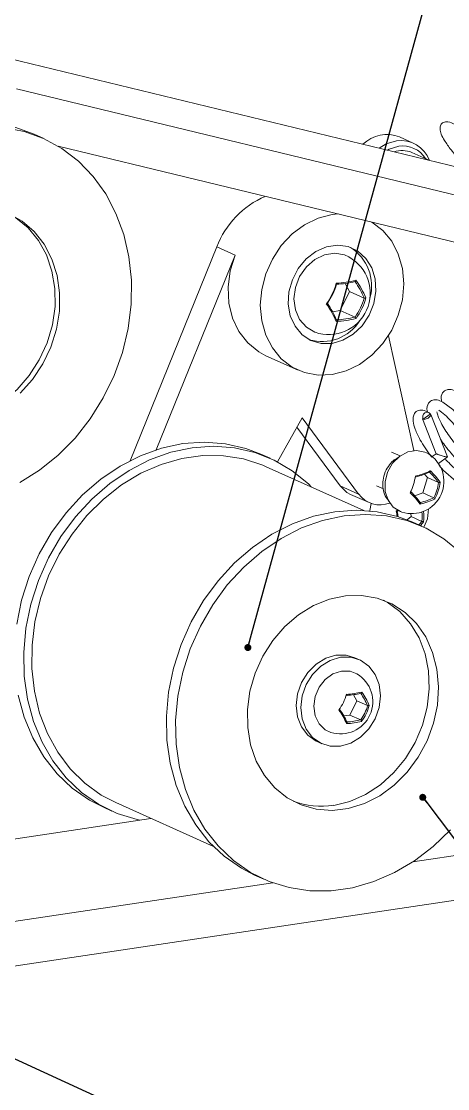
# Model space of a CAD drawing. Header units: millimetres. Extents: x 0 to 841, y 0 to 594.
# Drawn here: x 437.9 to 484.2, y 207.2 to 323.1 of the extents above; entities that cross this region are included whole.
import ezdxf

# ---------------------------------------------------------------- set-up
doc = ezdxf.new("R2010")
doc.units = ezdxf.units.MM
doc.layers.add('10', color=7, linetype='Continuous')
doc.dimstyles.new('SLDDIMSTYLE0', dxfattribs={"dimtxt": 0.18, "dimasz": 0.762, "dimexe": 0, "dimexo": 0.0625, "dimgap": 0, "dimtad": 0, "dimtih": 1, "dimtoh": 1, "dimdec": 0, "dimrnd": 1e-09, "dimzin": 0, "dimdsep": 46, "dimtxsty": 'Standard', "dimblk1": 'DOT', "dimblk2": 'DOT', "dimsah": 1, "dimcen": 0.09, "dimadec": 0, "dimazin": 0, "dimtfac": 0.762, "dimtdec": 0, "dimtofl": 0, "dimtmove": 0, "dimatfit": 3, "dimldrblk": 'DOT', "dimfxl": 0, "dimfrac": 2, "dimtolj": 1, "dimtzin": 0, "dimarcsym": 0})

# ---------------------------------------------------------------- blocks, each defined once
blk = doc.blocks.new('_DOT')
at = {"color": 0, "linetype": 'ByBlock', "lineweight": -2}
blk.add_line((-0.5, 0), (-1, 0), dxfattribs=at)
at = {"color": 0, "linetype": 'ByBlock', "const_width": 0.5}
blk.add_lwpolyline([(-0.25, 0, 1), (0.25, 0, 1)], format="xyb", close=True, dxfattribs=at)

msp = doc.modelspace()

# ---------------------------------------------------------------- linework, layer by layer
at = {"color": 7, "linetype": 'Continuous', "lineweight": 15}
for p, q in [((545.77, 292.66), (422.36, 322.52)), ((560.77, 285.94), (437.36, 315.79)), ((440.29, 310.43), (439.29, 310.87)), ((554.9, 282.24), (441.9, 309.58)), ((480.48, 309.92), (478.98, 310.59)), ((482.27, 308.03), (480.32, 308.9)), ((459.13, 298.64), (449.71, 275.41)), ((461.13, 297.75), (459.13, 298.64)), ((461.13, 297.75), (452.55, 276.59)), ((473.55, 293.8), (473.07, 294.66)), ((472.55, 291.72), (473.55, 293.8)), ((473.55, 293.8), (475.15, 293.08)), ((471.71, 291.59), (472.55, 291.72)), ((472.55, 291.72), (474.15, 291)), ((480.54, 276.51), (477.77, 288.99)), ((464.47, 286.81), (467.97, 285.24)), ((465.73, 275.28), (468.41, 280.07)), ((468.41, 280.07), (474.52, 271.79)), ((481.47, 279.98), (481.55, 279.93)), ((481.47, 279.97), (482.98, 276.16)), ((482.3, 280.48), (481.55, 279.93)), ((484.18, 275.82), (482.37, 280.42)), ((467.84, 279.04), (472.52, 272.69)), ((464.92, 275.67), (463.92, 276.12)), ((479.04, 275.92), (478.12, 276.33)), ((482.97, 276.17), (482.54, 275.85)), ((483.21, 275.11), (484.18, 275.82)), ((475.12, 270), (464.51, 274.76)), ((482.03, 273.57), (481.71, 273.93)), ((474.52, 271.79), (472.52, 272.69)), ((476.48, 272.68), (477.23, 272.35)), ((481.52, 271.92), (482.03, 273.57)), ((482.03, 273.57), (483.21, 273.03)), ((473.67, 271.75), (475.67, 270.86)), ((480.63, 271.61), (481.52, 271.92)), ((481.52, 271.92), (482.71, 271.38)), ((478.63, 269.94), (478.77, 270.03)), ((478.86, 269.99), (478.73, 269.9)), ((479.82, 268.98), (480.23, 269.36)), ((480.23, 269.36), (480.22, 269.66)), ((480.23, 269.36), (481.42, 268.82)), ((481.42, 268.28), (480.42, 268.72)), ((474.63, 253.79), (474.13, 254.01)), ((473.58, 247.78), (474.33, 249.34)), ((474.33, 249.34), (473.97, 249.99)), ((474.33, 249.34), (475.52, 248.81)), ((472.94, 247.68), (473.58, 247.78)), ((473.58, 247.78), (474.77, 247.25)), ((470.04, 244.89), (470.54, 244.66)), ((480.44, 231.83), (547.49, 241.85)), ((389.06, 213.34), (553.6, 237.93)), ((446.74, 237.8), (447.74, 237.35)), ((448.15, 238.26), (458.76, 233.5)), ((406.65, 229.77), (451.98, 236.54)), ((463.24, 230.4), (464.24, 229.95)), ((398.17, 219.54), (465.22, 229.55))]:
    msp.add_line(p, q, dxfattribs=at)
at = {"color": 7, "linetype": 'Continuous', "lineweight": 15, "flags": 128}
for points in [[(439.29, 310.87), (437.2, 311.63), (434.98, 312.07), (432.68, 312.17), (430.35, 311.94), (428.03, 311.38), (425.75, 310.49), (423.56, 309.3), (421.48, 307.82), (419.55, 306.07), (417.8, 304.09), (416.27, 301.9), (414.97, 299.55), (413.93, 297.07), (413.17, 294.5), (412.69, 291.88), (412.51, 289.26)], [(437.75, 273.04), (439.89, 274.38), (441.9, 276), (443.74, 277.87), (445.39, 279.96), (446.8, 282.23), (447.97, 284.65), (448.88, 287.18), (449.5, 289.78), (449.83, 292.4), (449.86, 295.01), (449.59, 297.55), (449.03, 299.99), (448.18, 302.28), (447.07, 304.4), (445.7, 306.3), (444.1, 307.95), (442.3, 309.33), (440.32, 310.41), (438.2, 311.18), (435.98, 311.62)], [(476.78, 309.35), (477.54, 309.82), (478.64, 310.16)], [(478.89, 309.57), (477.87, 309.24), (477.67, 309.14)], [(426.58, 280.41), (427.4, 280.13), (429.09, 279.82), (430.84, 279.85), (432.6, 280.21), (434.32, 280.9), (435.95, 281.89), (437.44, 283.16), (438.76, 284.67), (439.85, 286.37), (440.7, 288.22), (441.27, 290.17), (441.56, 292.15), (441.54, 294.11), (441.23, 296), (440.63, 297.76), (439.76, 299.34), (438.64, 300.69), (437.31, 301.78), (436.35, 302.32)], [(437.76, 282.76), (439.1, 284.24), (440.23, 285.92), (441.11, 287.76), (441.72, 289.69), (442.04, 291.67), (442.06, 293.64), (441.79, 295.54), (441.22, 297.32), (440.38, 298.92), (439.29, 300.31), (437.99, 301.43), (436.5, 302.26)], [(472.32, 302.22), (471.65, 302.15), (470.13, 301.76), (468.67, 301.04), (467.32, 300.04), (466.14, 298.78), (465.17, 297.32), (464.45, 295.71), (464.01, 294.01), (463.86, 292.29), (464.01, 290.62), (464.45, 289.05), (465.17, 287.66), (466.14, 286.49), (467.32, 285.58), (468.67, 284.98), (470.13, 284.7), (471.65, 284.76), (471.65, 284.76)], [(471.65, 284.76), (473.17, 285.16), (474.63, 285.87), (475.98, 286.87), (477.16, 288.13), (478.13, 289.59), (478.85, 291.21), (479.3, 292.9), (479.45, 294.62), (479.3, 296.29), (478.85, 297.86), (478.13, 299.25), (477.16, 300.43), (475.98, 301.33), (475.98, 301.33)], [(471.65, 288.14), (472.84, 288.49), (473.95, 289.14), (474.91, 290.07), (475.67, 291.21), (476.18, 292.49), (476.41, 293.83), (476.33, 295.15), (475.96, 296.36), (475.32, 297.39), (474.45, 298.17), (473.41, 298.66), (472.25, 298.82), (471.05, 298.64), (469.9, 298.13), (468.85, 297.34), (467.98, 296.29), (467.34, 295.07), (466.97, 293.75), (466.9, 292.41), (467.12, 291.14), (467.63, 290.01), (468.39, 289.1), (469.36, 288.46), (470.47, 288.13), (471.65, 288.14)], [(461.13, 297.75), (460.59, 296.02), (460.37, 294.26), (460.45, 292.53), (460.85, 290.9), (461.54, 289.43), (462.5, 288.2), (463.69, 287.23), (464.47, 286.81)], [(473.48, 297.55), (473.02, 297.76), (471.96, 297.95), (470.85, 297.78), (469.79, 297.27), (468.86, 296.47), (468.13, 295.42), (467.67, 294.23), (467.51, 292.98), (467.67, 291.78), (468.13, 290.73), (468.86, 289.9), (469.79, 289.37), (469.82, 289.37)], [(483.29, 274.89), (483.76, 274.34), (485.09, 273.17), (486.3, 272.45), (487.36, 272.21), (488.18, 272.53), (488.61, 273.4), (488.58, 274.48), (488.21, 275.76), (487.39, 277.5), (486.7, 278.61), (485.8, 279.82), (484.76, 280.96), (483.69, 281.78), (483.69, 281.78)], [(481.55, 279.93), (481.5, 280.11), (481.52, 280.3), (481.6, 280.47), (481.73, 280.61), (481.9, 280.69), (482.07, 280.69), (482.21, 280.62), (482.32, 280.49), (482.33, 280.46)], [(482.3, 280.48), (482.37, 280.41), (482.35, 280.29), (482.25, 280.16), (482.09, 280.04), (481.89, 279.94), (481.7, 279.9), (481.55, 279.91), (481.47, 279.98)], [(463.92, 276.12), (462.28, 276.74), (460.07, 277.25), (457.79, 277.42), (455.46, 277.26), (453.13, 276.77), (450.84, 275.95), (448.63, 274.81), (446.52, 273.39), (444.56, 271.69), (442.77, 269.75), (441.19, 267.61), (439.85, 265.28), (438.75, 262.83), (437.93, 260.27), (437.4, 257.66)], [(469.4, 272.57), (469.08, 272.89), (467.31, 274.32), (465.37, 275.46), (463.28, 276.3), (461.07, 276.8), (458.79, 276.98), (456.46, 276.81), (454.13, 276.32), (451.84, 275.5), (449.63, 274.36), (447.52, 272.94), (445.56, 271.24), (443.77, 269.31), (442.19, 267.16), (440.85, 264.84), (439.75, 262.38), (438.93, 259.82), (438.4, 257.21), (438.16, 254.59), (438.22, 252), (438.57, 249.49), (439.22, 247.08), (440.15, 244.84), (441.34, 242.79), (442.78, 240.96), (444.44, 239.38), (446.3, 238.09), (448.32, 237.1), (450.48, 236.43), (450.79, 236.36)], [(464.51, 274.76), (464.12, 274.93), (462.04, 275.6), (459.85, 275.95), (457.61, 275.97), (455.35, 275.65), (453.1, 275.01), (450.9, 274.05), (448.8, 272.78), (446.83, 271.24), (445.02, 269.45), (443.41, 267.44), (442.01, 265.24), (440.86, 262.89), (439.98, 260.43), (439.37, 257.91), (439.06, 255.36), (439.04, 252.83), (439.32, 250.36), (439.88, 248), (440.73, 245.78), (441.85, 243.75), (443.21, 241.94), (444.8, 240.37), (446.59, 239.08), (448.15, 238.26)], [(482.08, 276.18), (481.73, 276.35), (480.82, 276.52), (479.87, 276.36), (478.98, 275.88), (478.23, 275.13), (477.68, 274.18), (477.41, 273.13), (477.43, 272.07), (477.74, 271.12), (478.31, 270.37), (479.09, 269.88), (479.23, 269.83)], [(472.52, 272.69), (473.26, 271.97), (473.67, 271.75)], [(475.92, 270.76), (475.75, 269.99), (475.75, 269.96)], [(481.63, 268.18), (482.02, 269.11), (482.13, 270.18)], [(480.42, 268.72), (478.78, 269.35), (476.57, 269.85), (474.29, 270.03), (471.96, 269.87), (469.63, 269.37), (467.34, 268.55), (465.13, 267.42), (463.02, 265.99), (461.06, 264.3), (459.27, 262.36), (457.69, 260.21), (456.35, 257.89), (455.25, 255.43), (454.43, 252.87), (453.9, 250.26), (453.66, 247.64), (453.72, 245.05), (454.07, 242.54), (454.72, 240.14), (455.65, 237.89), (456.84, 235.84), (458.28, 234.01), (459.94, 232.43), (461.8, 231.14), (463.24, 230.4)], [(485.58, 265.49), (483.81, 266.92), (481.87, 268.07), (479.78, 268.9), (477.57, 269.41), (475.29, 269.58), (472.96, 269.42), (470.63, 268.92), (468.34, 268.1), (466.13, 266.97), (464.02, 265.54), (462.06, 263.85), (460.27, 261.91), (458.69, 259.76), (457.35, 257.44), (456.25, 254.98), (455.43, 252.42), (454.9, 249.82), (454.66, 247.19), (454.72, 244.6), (455.07, 242.09), (455.72, 239.69), (456.65, 237.44), (457.84, 235.39), (459.28, 233.56), (460.94, 231.99), (462.8, 230.69), (464.82, 229.71), (466.98, 229.03), (469.23, 228.69), (471.54, 228.69), (473.87, 229.02)], [(473.42, 237.63), (475.17, 238.17), (476.85, 239.02), (478.41, 240.17), (479.81, 241.57), (481.01, 243.19), (481.98, 244.97), (482.68, 246.88), (483.1, 248.86), (483.22, 250.83), (483.05, 252.76), (482.58, 254.59), (481.83, 256.26), (480.82, 257.72), (479.58, 258.93), (478.15, 259.87), (476.57, 260.49), (474.87, 260.78), (473.12, 260.74), (471.36, 260.37), (469.64, 259.67), (468.02, 258.67), (466.53, 257.39), (465.23, 255.88), (464.14, 254.17), (463.3, 252.31), (462.74, 250.36), (462.46, 248.38), (462.49, 246.42), (462.81, 244.53), (463.42, 242.78), (464.31, 241.21), (465.43, 239.87), (466.77, 238.79), (468.29, 238.01), (469.93, 237.55), (471.66, 237.42), (473.42, 237.63)], [(471.83, 237.97), (473.59, 238.4), (475.29, 239.15), (476.9, 240.2), (478.36, 241.52), (479.63, 243.07), (480.68, 244.81), (481.47, 246.68), (481.99, 248.64), (482.21, 250.62), (482.14, 252.57), (481.77, 254.44), (481.11, 256.17), (480.19, 257.7), (479.02, 259.01), (477.65, 260.04), (477.23, 260.27)], [(474.13, 254.01), (473.2, 254.28), (472.08, 254.28), (470.96, 253.95), (469.92, 253.31), (469.02, 252.41), (468.33, 251.3), (467.9, 250.08), (467.75, 248.8), (467.9, 247.58), (468.33, 246.48), (469.02, 245.58), (469.92, 244.94), (470.04, 244.89)], [(472.58, 244.4), (473.7, 244.73), (474.75, 245.37), (475.64, 246.27), (476.33, 247.37), (476.76, 248.6), (476.91, 249.87), (476.76, 251.1), (476.33, 252.2), (475.64, 253.1), (474.75, 253.73), (473.7, 254.06), (472.58, 254.06), (471.46, 253.72), (470.42, 253.09), (469.52, 252.18), (468.83, 251.08), (468.4, 249.85), (468.25, 248.58), (468.4, 247.35), (468.83, 246.25), (469.52, 245.35), (470.42, 244.72), (471.46, 244.39), (472.58, 244.4)], [(474.36, 252.24), (473.62, 252.53), (472.69, 252.55), (471.75, 252.25), (470.91, 251.64), (470.24, 250.8), (469.81, 249.79), (469.66, 248.73), (469.81, 247.71), (470.24, 246.83), (470.91, 246.18), (471.51, 245.89)], [(437.57, 249.93), (438.22, 247.53), (439.15, 245.29), (440.34, 243.23), (441.78, 241.4), (443.44, 239.83), (445.3, 238.54), (446.74, 237.8)], [(473.87, 229.02), (476.18, 229.68), (478.44, 230.66), (480.6, 231.94), (482.64, 233.5), (484.52, 235.32)]]:
    msp.add_lwpolyline(points, dxfattribs=at)
at = {"color": 7, "linetype": 'Continuous', "lineweight": 15}
for centre, radius, start, end in [((477.63, 307.02), 3.82, 69.207, 133.6199), ((479.12, 306.86), 3.33, 20.708, 98.158), ((479.35, 306.71), 2.89, 31.7727, 99.017), ((479.27, 306.47), 2.64, 66.594, 109.4708), ((468.3, 295.1), 9.83, 113.3642, 158.9187), ((470.98, 294.39), 4.97, 344.4727, 57.545), ((471.3, 293.61), 4.5, 250.7233, 60.9845), ((465.3, 296.58), 7.07, 324.2354, 344.4387), ((465.49, 296.49), 6.93, 324.7407, 343.9333), ((471.72, 304.61), 9.93, 272.222, 284.7756), ((471.71, 304.3), 9.74, 272.5409, 284.4567), ((466.83, 289.59), 9.02, 22.79, 35.7978), ((466.82, 289.58), 9.2, 22.4425, 36.1452), ((463.6, 287.02), 9.2, 22.4423, 36.1454), ((463.83, 287.21), 9.02, 22.7898, 35.798), ((468.49, 295), 6.93, 324.7408, 343.9332), ((468.52, 294.99), 7.07, 324.2356, 344.4385), ((470.55, 293.22), 4.87, 253.3326, 328.0652), ((471.72, 300.46), 9.93, 272.222, 284.7756), ((471.71, 300.44), 9.74, 272.5409, 284.4567), ((480.3, 273.16), 3.5, 252.2042, 59.5036), ((475.22, 274.45), 5.53, 332.9737, 352.7151), ((479.39, 280.12), 6.51, 281.6626, 296.8312), ((479.43, 279.85), 6.34, 282.1652, 296.3282), ((475.77, 267.66), 9.18, 35.8014, 45.1126), ((475.73, 267.61), 9.41, 35.4695, 45.4438), ((477.88, 273.78), 5.39, 333.6203, 352.0687), ((477.91, 273.77), 5.53, 332.9729, 352.7159), ((476.87, 273.54), 2.93, 216.5365, 291.1851), ((473.55, 265.23), 9.41, 35.4668, 45.4458), ((473.78, 265.5), 9.18, 35.8009, 45.1131), ((479.89, 277.07), 6.34, 282.1642, 296.3292), ((479.9, 277.07), 6.51, 281.6655, 296.8292), ((472.26, 268.58), 6.51, 6.9234, 12.0547), ((472.57, 268.64), 6.29, 6.3054, 11.5191), ((476.31, 269.32), 5.13, 354.477, 5.8948), ((476.36, 269.32), 5.26, 353.8324, 6.3837), ((477.77, 271.75), 4.68, 314.815, 321.2379), ((477.87, 271.66), 4.72, 315.5393, 321.957), ((472.58, 249.23), 3.5, 252.2042, 59.5036), ((467.91, 251.54), 5.52, 324.4261, 344.2478), ((472.91, 257.79), 7.77, 272.3429, 284.6547), ((472.9, 257.48), 7.57, 272.7519, 284.2457), ((469.06, 246.06), 7.01, 23.0197, 35.5675), ((469.06, 246.05), 7.19, 22.575, 36.0129), ((466.59, 244.09), 7.19, 22.575, 36.0129), ((466.81, 244.28), 7.01, 23.02, 35.5675), ((470.36, 250.33), 5.38, 325.0761, 343.5983), ((470.38, 250.31), 5.52, 324.4261, 344.2478), ((472.91, 254.61), 7.77, 272.3429, 284.6547), ((472.9, 254.59), 7.57, 272.7519, 284.2457), ((470.47, 246.67), 8.8, 249.8268, 278.9304)]:
    msp.add_arc(centre, radius, start, end, dxfattribs=at)
for points, knots in [([(490.09, 306.13), (490.01, 306.3), (489.7, 306.96), (488.75, 308.31), (487.4, 309.92), (486.08, 311.18), (485.08, 311.92), (484.34, 312.28), (483.7, 312.19), (483.44, 311.92), (483.31, 311.26), (483.72, 310.37), (484.6, 309.13), (485.43, 308.14), (486.02, 307.57), (486.16, 307.44)], [0, 0, 0, 0, 0.036686, 0.141611, 0.24864, 0.353239, 0.441965, 0.52266, 0.573082, 0.624042, 0.672198, 0.792539, 0.874519, 0.971237, 1, 1, 1, 1]), ([(472.16, 294.57), (472.16, 294.57), (472.17, 294.57), (472.17, 294.58), (472.16, 294.6), (472.15, 294.63), (472.13, 294.65), (472.11, 294.67), (472.11, 294.68), (472.11, 294.69)], [0, 0, 0, 0, 0.149097, 0.292198, 0.439981, 0.605733, 0.798952, 0.989279, 1, 1, 1, 1]), ([(474.25, 295.01), (474.25, 295.01), (474.25, 294.99), (474.25, 294.97), (474.23, 294.94), (474.22, 294.91), (474.2, 294.89), (474.18, 294.87), (474.16, 294.86), (474.15, 294.87), (474.15, 294.87)], [0, 0, 0, 0, 0.009333, 0.175022, 0.343228, 0.487522, 0.616174, 0.74075, 0.870546, 1, 1, 1, 1]), ([(471.15, 292.49), (471.15, 292.48), (471.16, 292.48), (471.16, 292.47), (471.15, 292.47), (471.13, 292.46), (471.11, 292.45), (471.07, 292.45), (471.05, 292.45), (471.03, 292.45), (471.03, 292.45)], [0, 0, 0, 0, 0.129461, 0.259272, 0.383828, 0.512512, 0.656802, 0.825002, 0.990675, 1, 1, 1, 1]), ([(475.33, 293.09), (475.33, 293.09), (475.32, 293.09), (475.31, 293.08), (475.28, 293.08), (475.25, 293.07), (475.22, 293.07), (475.19, 293.07), (475.16, 293.08), (475.15, 293.08), (475.15, 293.08)], [0, 0, 0, 0, 0.009325, 0.174998, 0.343198, 0.487488, 0.616172, 0.740728, 0.870539, 1, 1, 1, 1]), ([(472.15, 290.7), (472.15, 290.7), (472.16, 290.7), (472.17, 290.68), (472.17, 290.65), (472.16, 290.63), (472.15, 290.59), (472.13, 290.56), (472.11, 290.55), (472.11, 290.54), (472.11, 290.54)], [0, 0, 0, 0, 0.1294539, 0.25925, 0.3838258, 0.5124779, 0.6567721, 0.8249783, 0.990667, 1, 1, 1, 1]), ([(474.25, 290.86), (474.25, 290.86), (474.25, 290.86), (474.25, 290.88), (474.23, 290.91), (474.22, 290.93), (474.2, 290.96), (474.18, 290.98), (474.16, 290.99), (474.15, 291), (474.15, 291)], [0, 0, 0, 0, 0.009333, 0.175022, 0.343228, 0.487522, 0.616174, 0.74075, 0.870546, 1, 1, 1, 1]), ([(485.23, 282.91), (485.01, 283), (484.59, 283.18), (484.03, 283.14), (483.61, 282.83), (483.44, 282.25), (483.55, 281.87), (483.56, 281.83)], [0, 0, 0, 0, 0.194335, 0.369253, 0.646122, 0.966684, 1, 1, 1, 1]), ([(483.69, 281.78), (483.47, 281.88), (483.06, 282.05), (482.49, 282.01), (482.08, 281.71), (481.91, 281.12), (482.01, 280.74), (482.02, 280.7)], [0, 0, 0, 0, 0.194335, 0.369253, 0.646122, 0.966684, 1, 1, 1, 1]), ([(482.16, 280.66), (481.94, 280.75), (481.52, 280.93), (480.96, 280.88), (480.53, 280.59), (480.39, 279.76), (480.67, 278.8), (481.12, 277.82), (481.75, 276.82), (482.17, 276.17), (482.45, 275.85), (482.48, 275.81)], [0, 0, 0, 0, 0.09708, 0.18446, 0.32277, 0.482907, 0.614603, 0.77457, 0.877366, 0.984948, 1, 1, 1, 1]), ([(487.43, 274.94), (487.12, 275.18), (486.6, 275.57), (485.82, 276.34), (485.17, 277.07), (484.55, 277.86), (484.01, 278.63), (483.58, 279.35), (483.28, 279.97), (483.1, 280.43), (483.04, 280.62), (483.02, 280.7)], [0, 0, 0, 0, 0.164249, 0.269808, 0.388292, 0.504251, 0.617462, 0.728472, 0.834061, 0.931149, 1, 1, 1, 1]), ([(483.24, 280.89), (483.45, 280.75), (483.86, 280.47), (484.57, 279.75), (485.25, 278.95), (485.99, 277.91), (486.72, 276.7), (487.22, 275.58), (487.5, 274.78), (487.65, 274.14), (487.68, 273.63), (487.57, 273.29), (487.37, 273.16), (486.84, 273.25), (485.97, 273.73), (485.07, 274.45), (484.39, 275.11), (484.06, 275.48), (483.93, 275.63)], [0, 0, 0, 0, 0.070673, 0.135762, 0.194033, 0.246839, 0.335879, 0.407812, 0.448667, 0.501975, 0.56595, 0.615797, 0.679631, 0.768624, 0.847712, 0.922511, 0.969649, 1, 1, 1, 1]), ([(483.42, 277.75), (483.58, 277.52), (484.13, 276.73), (485.24, 275.47), (486.55, 274.27), (487.31, 273.87), (487.65, 273.68)], [0, 0, 0, 0, 0.1372231, 0.4646174, 0.760272, 1, 1, 1, 1]), ([(483.83, 275.88), (483.76, 275.9), (483.63, 275.93), (483.44, 275.99), (483.3, 276.04), (483.19, 276.07), (483.1, 276.11), (483.03, 276.13), (482.98, 276.16), (482.98, 276.16), (482.98, 276.16)], [0, 0, 0, 0, 0.205698, 0.411144, 0.519944, 0.617103, 0.72187, 0.821016, 0.92066, 1, 1, 1, 1]), ([(478.86, 275.74), (478.75, 275.69), (478.44, 275.56), (477.98, 275.1), (477.49, 274.41), (477.2, 273.55), (477.13, 272.71), (477.28, 271.95), (477.51, 271.38), (477.76, 271.15), (477.82, 271.09)], [0, 0, 0, 0, 0.067032, 0.186872, 0.347713, 0.517789, 0.661769, 0.798069, 0.954751, 1, 1, 1, 1]), ([(484.18, 275.82), (484.18, 275.82), (484.19, 275.82), (484.17, 275.81), (484.12, 275.82), (484.01, 275.84), (483.89, 275.87), (483.83, 275.88)], [0, 0, 0, 0, 0.041072, 0.191861, 0.360681, 0.680013, 1, 1, 1, 1]), ([(480.77, 273.65), (480.77, 273.65), (480.78, 273.65), (480.79, 273.65), (480.79, 273.66), (480.78, 273.68), (480.76, 273.7), (480.74, 273.72), (480.72, 273.74), (480.71, 273.75), (480.71, 273.75)], [0, 0, 0, 0, 0.129876, 0.260088, 0.385503, 0.515602, 0.6615, 0.831139, 0.990577, 1, 1, 1, 1]), ([(482.33, 274.31), (482.33, 274.31), (482.33, 274.3), (482.33, 274.28), (482.32, 274.24), (482.31, 274.21), (482.3, 274.19), (482.28, 274.17), (482.26, 274.16), (482.25, 274.17), (482.25, 274.17)], [0, 0, 0, 0, 0.009427, 0.168833, 0.338489, 0.484408, 0.614489, 0.739905, 0.870126, 1, 1, 1, 1]), ([(483.39, 273.07), (483.39, 273.07), (483.39, 273.06), (483.37, 273.06), (483.34, 273.04), (483.31, 273.03), (483.28, 273.03), (483.26, 273.03), (483.23, 273.03), (483.22, 273.03), (483.21, 273.03)], [0, 0, 0, 0, 0.009428, 0.168833, 0.338486, 0.484409, 0.614524, 0.739906, 0.870124, 1, 1, 1, 1]), ([(480.26, 272), (480.27, 272), (480.27, 272), (480.27, 271.99), (480.27, 271.97), (480.25, 271.96), (480.22, 271.95), (480.19, 271.94), (480.16, 271.94), (480.15, 271.94), (480.15, 271.94)], [0, 0, 0, 0, 0.129876, 0.260094, 0.385494, 0.515584, 0.661512, 0.831165, 0.990592, 1, 1, 1, 1]), ([(482.83, 271.26), (482.83, 271.26), (482.83, 271.26), (482.82, 271.28), (482.81, 271.3), (482.79, 271.32), (482.76, 271.34), (482.74, 271.36), (482.72, 271.38), (482.71, 271.38), (482.71, 271.38)], [0, 0, 0, 0, 0.00938, 0.168863, 0.33845, 0.484449, 0.6145, 0.739914, 0.870125, 1, 1, 1, 1]), ([(481.23, 270.87), (481.23, 270.87), (481.24, 270.86), (481.25, 270.84), (481.25, 270.81), (481.25, 270.79), (481.24, 270.75), (481.23, 270.72), (481.22, 270.7), (481.21, 270.69), (481.21, 270.69)], [0, 0, 0, 0, 0.129882, 0.2601, 0.385466, 0.515603, 0.661456, 0.831169, 0.990573, 1, 1, 1, 1]), ([(478.73, 269.9), (478.73, 269.9), (478.74, 269.89), (478.74, 269.89), (478.74, 269.89), (478.72, 269.9), (478.7, 269.91), (478.67, 269.92), (478.64, 269.93), (478.63, 269.94), (478.63, 269.94)], [0, 0, 0, 0, 0.129911, 0.260124, 0.385479, 0.515589, 0.661501, 0.831184, 0.990604, 1, 1, 1, 1]), ([(481.59, 268.76), (481.59, 268.76), (481.58, 268.76), (481.57, 268.76), (481.54, 268.77), (481.52, 268.78), (481.49, 268.79), (481.46, 268.81), (481.44, 268.82), (481.43, 268.82), (481.42, 268.82)], [0, 0, 0, 0, 0.0093955, 0.1688165, 0.3384975, 0.4844102, 0.6145209, 0.7398758, 0.870089, 1, 1, 1, 1]), ([(473.27, 249.92), (473.27, 249.92), (473.28, 249.91), (473.29, 249.92), (473.29, 249.93), (473.28, 249.95), (473.27, 249.98), (473.25, 250), (473.24, 250.03), (473.23, 250.03), (473.23, 250.04)], [0, 0, 0, 0, 0.12988, 0.260048, 0.38542, 0.515522, 0.661492, 0.831138, 0.990626, 1, 1, 1, 1]), ([(474.87, 250.28), (474.87, 250.28), (474.87, 250.27), (474.87, 250.25), (474.86, 250.21), (474.84, 250.18), (474.82, 250.16), (474.8, 250.15), (474.78, 250.14), (474.77, 250.14), (474.77, 250.14)], [0, 0, 0, 0, 0.009374, 0.168855, 0.338509, 0.484479, 0.614574, 0.739953, 0.870121, 1, 1, 1, 1]), ([(472.52, 248.36), (472.52, 248.36), (472.53, 248.35), (472.53, 248.34), (472.52, 248.34), (472.5, 248.33), (472.48, 248.32), (472.44, 248.32), (472.42, 248.32), (472.4, 248.32), (472.4, 248.32)], [0, 0, 0, 0, 0.129879, 0.2601, 0.385461, 0.515577, 0.661504, 0.831156, 0.990589, 1, 1, 1, 1]), ([(475.7, 248.81), (475.7, 248.81), (475.69, 248.81), (475.68, 248.81), (475.65, 248.8), (475.62, 248.8), (475.59, 248.79), (475.56, 248.8), (475.53, 248.8), (475.52, 248.8), (475.52, 248.81)], [0, 0, 0, 0, 0.0094115, 0.1688454, 0.3384984, 0.4844274, 0.6145291, 0.739903, 0.8701175, 1, 1, 1, 1]), ([(473.27, 247.02), (473.27, 247.02), (473.28, 247.01), (473.29, 246.99), (473.29, 246.97), (473.28, 246.94), (473.27, 246.91), (473.25, 246.88), (473.24, 246.86), (473.23, 246.85), (473.23, 246.85)], [0, 0, 0, 0, 0.129888, 0.260119, 0.385499, 0.515609, 0.661472, 0.831128, 0.990625, 1, 1, 1, 1]), ([(474.87, 247.1), (474.87, 247.1), (474.87, 247.11), (474.87, 247.12), (474.86, 247.15), (474.84, 247.17), (474.82, 247.2), (474.8, 247.22), (474.78, 247.24), (474.77, 247.24), (474.77, 247.25)], [0, 0, 0, 0, 0.0093747, 0.1688651, 0.3385292, 0.4843931, 0.6144955, 0.7398815, 0.8701136, 1, 1, 1, 1])]:
    msp.add_open_spline(points, degree=3, knots=knots, dxfattribs=at)

# ---------------------------------------------------------------- leaders
at = {"layer": '10'}
for points in [[(419.22, 290.89), (469.02, 392.12)], [(462.51, 255.11), (500.25, 392.12)], [(481.5, 238.84), (514.01, 195.85)], [(399.67, 227.6), (469.02, 195.85)]]:
    msp.add_leader(points, dimstyle='SLDDIMSTYLE0', dxfattribs=at)

doc.saveas('drawing.dxf')
